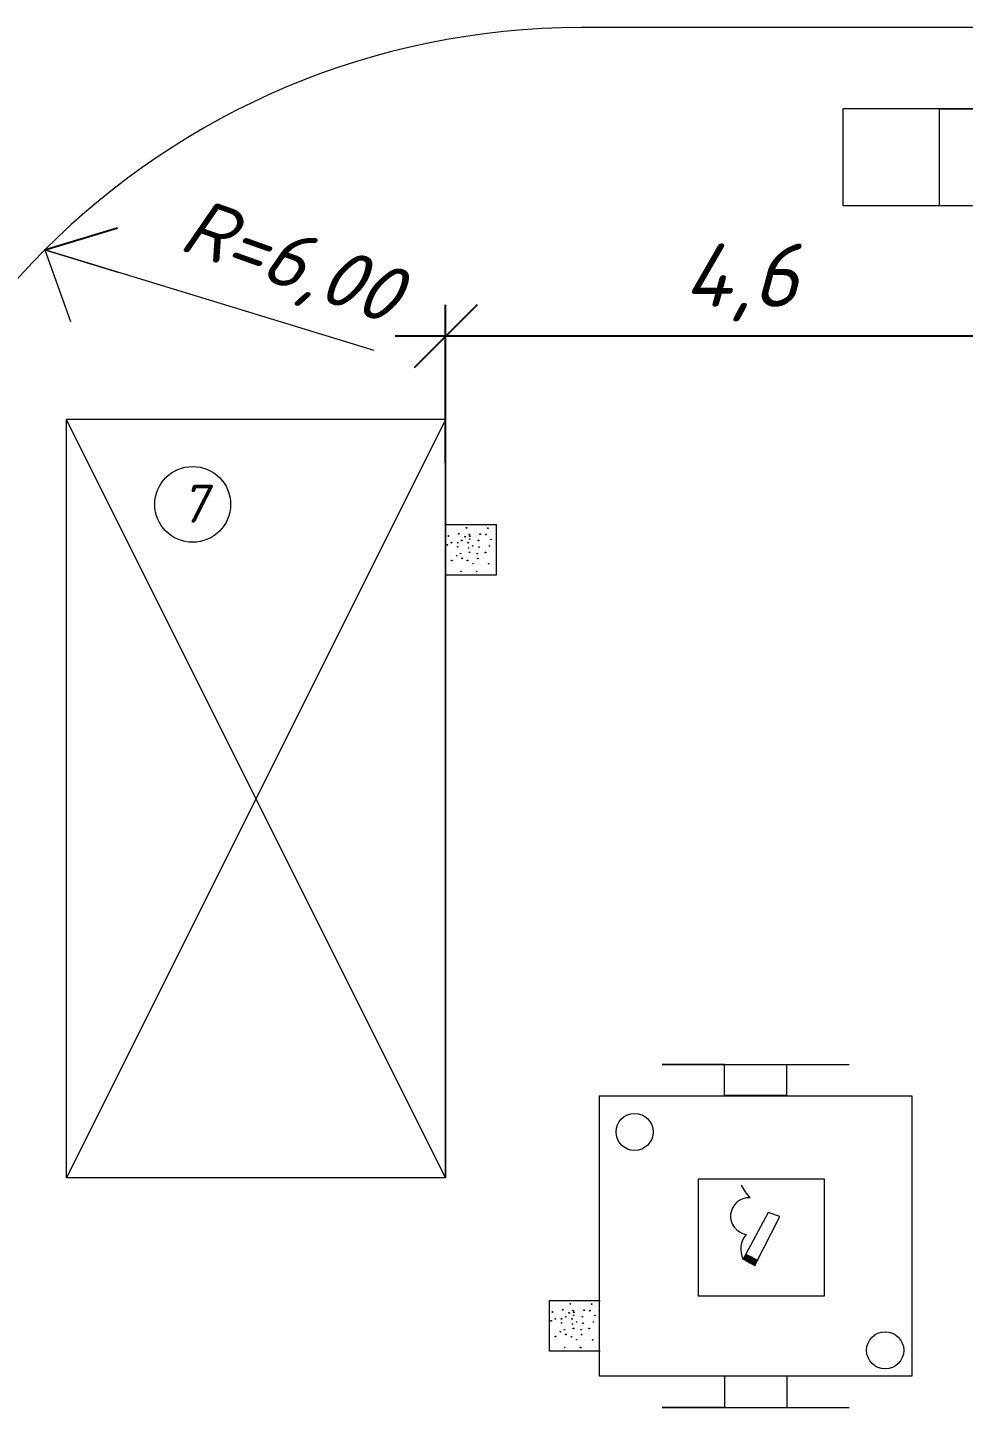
# Model space of a CAD drawing. Header units: millimetres. Extents: x 27137 to 30937, y -4667 to -569.
# Drawn here: x 30441.3 to 30478.3, y -4007.9 to -3953.3 of the extents above; entities that cross this region are included whole.
import ezdxf

# ---------------------------------------------------------------- set-up
doc = ezdxf.new("R2010")
doc.units = ezdxf.units.MM
doc.header["$LTSCALE"] = 0.4
doc.styles.add('Isocpeur', font='isocpeui.ttf', dxfattribs={"height": 2.5})
doc.styles.get("Standard").update_dxf_attribs({"font": 'isocpeui.ttf', "height": 2.5})
doc.dimstyles.new('06', dxfattribs={"dimtxt": 2.5, "dimasz": 2.5, "dimexe": 1.25, "dimexo": 0.625, "dimtad": 1, "dimdec": 0, "dimlfac": 200, "dimtxsty": 'Standard', "dimblk": 'OBLIQUE', "dimcen": 2.5, "dimdle": 2, "dimadec": 0, "dimazin": 0, "dimtfac": 1, "dimtdec": 0, "dimtmove": 0, "dimatfit": 3, "dimldrblk": 'OBLIQUE', "dimfxl": 1, "dimarcsym": 0})

# ---------------------------------------------------------------- blocks, each defined once
blk = doc.blocks.new('_Oblique')
at = {"color": 0, "linetype": 'ByBlock', "lineweight": -2}
blk.add_line((-0.5, -0.5), (0.5, 0.5), dxfattribs=at)
blk = doc.blocks.new('*D331')
at = {"color": 0, "lineweight": -2, "transparency": 16777216}
for p, q in [((30457.807, -3970.501), (30457.807, -3964.228)), ((30481.148, -3970.501), (30481.148, -3964.228)), ((30483.148, -3965.478), (30455.807, -3965.478))]:
    blk.add_line(p, q, dxfattribs=at)
at = {"layer": 'Defpoints', "color": 0, "transparency": 16777216}
for p in [(30457.807, -3965.478), (30457.807, -3971.126), (30481.148, -3971.126)]:
    blk.add_point(p, dxfattribs=at)
at = {"color": 0, "lineweight": -2, "transparency": 16777216, "xscale": 2.5, "yscale": 2.5, "zscale": 2.5, "rotation": 180}
blk.add_blockref('_Oblique', (30457.807, -3965.478), dxfattribs=at)
at = {"color": 0, "lineweight": -2, "transparency": 16777216, "xscale": 2.5, "yscale": 2.5, "zscale": 2.5}
blk.add_blockref('_Oblique', (30481.148, -3965.478), dxfattribs=at)
at = {"color": 0, "lineweight": 15, "transparency": 16777216, "insert": (30469.478, -3963.353), "char_height": 2.5, "attachment_point": 5, "style": 'Isocpeur'}
blk.add_mtext('4,6', dxfattribs=at)

msp = doc.modelspace()

# ---------------------------------------------------------------- linework, layer by layer
at = {"lineweight": 15}
for p, q in [((30563.6046, -3953.2645), (30463.1686, -3953.2667)), ((30484.9847, -3956.4764), (30473.5159, -3956.4764)), ((30473.5159, -3956.4764), (30473.5159, -3960.2994)), ((30477.3389, -3960.2994), (30477.3389, -3956.4764)), ((30477.3389, -3956.4764), (30481.1618, -3956.4764)), ((30473.5159, -3960.2994), (30477.3389, -3960.2994)), ((30473.5159, -3960.2994), (30477.3389, -3960.2994)), ((30477.3389, -3960.2994), (30481.1618, -3960.2994)), ((30441.9554, -3962.0535), (30444.84, -3962.9433)), ((30441.9554, -3962.0535), (30442.9743, -3964.895)), ((30442.8072, -3998.7741), (30442.8072, -3968.7741)), ((30457.8072, -3968.7741), (30442.8072, -3968.7741)), ((30442.8072, -3998.7741), (30442.8072, -3968.7741)), ((30457.8072, -3968.7741), (30442.8072, -3968.7741)), ((30457.8072, -3968.7741), (30442.8072, -3998.7741)), ((30457.8072, -3998.7741), (30442.8072, -3968.7741)), ((30457.8072, -3998.7741), (30457.8072, -3968.7741)), ((30457.8072, -3968.7741), (30457.8072, -3998.7741)), ((30457.8072, -3998.7741), (30457.8072, -3968.7741)), ((30457.8072, -3998.7741), (30457.8072, -3968.7741)), ((30457.8072, -3974.927), (30457.8072, -3972.927)), ((30457.8072, -3972.927), (30459.8072, -3972.927)), ((30459.8072, -3974.927), (30457.8072, -3974.927)), ((30468.8345, -3994.2899), (30466.3672, -3994.2899)), ((30466.3672, -3994.2899), (30471.3019, -3994.2899)), ((30468.8345, -3995.5236), (30468.8345, -3994.2899)), ((30471.3019, -3995.5236), (30471.3019, -3994.2899)), ((30471.3019, -3994.2899), (30473.7692, -3994.2899)), ((30463.8998, -4006.6266), (30463.8998, -3995.5236)), ((30463.916, -3995.5268), (30476.2527, -3995.5268)), ((30471.3019, -3995.5236), (30468.8345, -3995.5236)), ((30476.2527, -3995.5268), (30476.2527, -4006.6298)), ((30457.8072, -3998.7741), (30442.8072, -3998.7741)), ((30457.8072, -3998.7741), (30442.8072, -3998.7741)), ((30470.5621, -4000.1498), (30469.5743, -4002.0004)), ((30471.0251, -4000.304), (30470.5621, -4000.1498)), ((30470.0373, -4002.2472), (30471.0251, -4000.304)), ((30469.6859, -4001.7913), (30470.1441, -4002.037)), ((30469.5743, -4002.0004), (30469.5743, -4002.0004)), ((30469.5743, -4002.0004), (30470.0373, -4002.2472)), ((30461.915, -4005.6345), (30461.915, -4003.6345)), ((30461.915, -4003.6345), (30463.915, -4003.6345)), ((30463.915, -4005.6345), (30461.915, -4005.6345)), ((30476.2527, -4006.6298), (30463.8998, -4006.6266)), ((30468.8345, -4006.6266), (30468.8345, -4007.8603)), ((30471.3019, -4006.6266), (30471.3019, -4007.8603)), ((30468.8345, -4007.8603), (30466.3672, -4007.8603)), ((30466.3672, -4007.8603), (30471.3019, -4007.8603)), ((30471.3019, -4007.8603), (30473.7692, -4007.8603))]:
    msp.add_line(p, q, dxfattribs=at)
at = {"ltscale": 0.5}
msp.add_line((30441.9554, -3962.0535), (30444.8331, -3961.1921), dxfattribs=at)
at = {"lineweight": 15, "ltscale": 0.5}
for p, q in [((30454.9754, -3966.0381), (30441.9554, -3962.0535)), ((30459.8072, -3972.927), (30459.8072, -3974.927))]:
    msp.add_line(p, q, dxfattribs=at)
at = {"lineweight": 15}
msp.add_lwpolyline([(30472.7912, -3998.8319), (30467.7935, -3998.8319), (30467.7935, -4003.4511), (30472.7912, -4003.4511)], close=True, dxfattribs=at)
for centre, radius in [((30447.802, -3972.1304), 1.5), ((30457.9237, -3973.3792), 0.0157), ((30458.3326, -3973.2954), 0.0157), ((30458.5841, -3973.4087), 0.0157), ((30458.6313, -3973.0577), 0.0157), ((30458.7466, -3973.3241), 0.0157), ((30458.7677, -3973.3897), 0.0157), ((30459.1766, -3973.3059), 0.0157), ((30459.4058, -3973.3241), 0.0157), ((30459.4753, -3973.0682), 0.0157), ((30457.8765, -3973.7302), 0.0157), ((30458.039, -3973.6456), 0.0157), ((30458.2854, -3973.6464), 0.0157), ((30458.2854, -3973.8088), 0.0105), ((30458.4479, -3973.5617), 0.0157), ((30458.6981, -3973.6456), 0.0157), ((30458.7152, -3973.8559), 0.0105), ((30458.7571, -3974.0269), 0.0157), ((30458.7624, -3973.5049), 0.0105), ((30458.8778, -3973.7713), 0.0105), ((30459.107, -3973.5617), 0.0157), ((30459.1294, -3973.8193), 0.0105), ((30459.381, -3974.0321), 0.0157), ((30459.5369, -3973.7713), 0.0105), ((30459.6064, -3973.5154), 0.0105), ((30458.0495, -3974.3484), 0.0157), ((30458.2382, -3974.1598), 0.0105), ((30458.4007, -3974.0751), 0.0105), ((30458.4584, -3974.2646), 0.0157), ((30458.6733, -3974.3536), 0.0157), ((30458.8882, -3974.4741), 0.0105), ((30459.0598, -3974.0751), 0.0105), ((30459.0822, -3974.2698), 0.0157), ((30459.5121, -3974.4793), 0.0105), ((30458.4112, -3974.778), 0.0105), ((30459.035, -3974.7832), 0.0105), ((30465.2815, -3996.9592), 0.7344), ((30462.4404, -4004.0028), 0.0157), ((30462.7391, -4003.7652), 0.0157), ((30462.8545, -4004.0315), 0.0157), ((30463.2844, -4004.0133), 0.0157), ((30463.5136, -4004.0315), 0.0157), ((30463.5831, -4003.7756), 0.0157), ((30461.9843, -4004.4376), 0.0157), ((30462.0315, -4004.0866), 0.0157), ((30462.1468, -4004.353), 0.0157), ((30462.3932, -4004.3538), 0.0157), ((30462.3932, -4004.5162), 0.0105), ((30462.5557, -4004.2692), 0.0157), ((30462.6919, -4004.1162), 0.0157), ((30462.8059, -4004.353), 0.0157), ((30462.8231, -4004.5634), 0.0105), ((30462.8755, -4004.0971), 0.0157), ((30462.8702, -4004.2124), 0.0105), ((30462.9856, -4004.4787), 0.0105), ((30463.2148, -4004.2692), 0.0157), ((30463.2372, -4004.5267), 0.0105), ((30463.6447, -4004.4787), 0.0105), ((30463.7142, -4004.2228), 0.0105), ((30462.1573, -4005.0558), 0.0157), ((30462.346, -4004.8672), 0.0105), ((30462.5085, -4004.7826), 0.0105), ((30462.5662, -4004.972), 0.0157), ((30462.7811, -4005.061), 0.0157), ((30462.8649, -4004.7343), 0.0157), ((30463.1677, -4004.7826), 0.0105), ((30463.19, -4004.9772), 0.0157), ((30463.4888, -4004.7396), 0.0157), ((30475.1933, -4005.6004), 0.7344), ((30462.519, -4005.4854), 0.0105), ((30462.9961, -4005.1815), 0.0105), ((30463.1428, -4005.4906), 0.0105), ((30463.6199, -4005.1868), 0.0105)]:
    msp.add_circle(centre, radius, dxfattribs=at)
for centre, radius, start, end in [((30463.1686, -3983.2667), 30, 90, 180), ((30472.5763, -3997.2816), 3.5651, 210.14462, 219.87557), ((30469.8051, -4000.2944), 0.728, 87.23502, 260.96892), ((30470.4008, -4001.5976), 0.9194, 140.54866, 205.98129)]:
    msp.add_arc(centre, radius, start, end, dxfattribs=at)
for p in [(30469.6768, -4001.8528), (30469.6843, -4001.8483), (30469.7, -4001.8475), (30469.7023, -4001.8363), (30469.7112, -4001.8236), (30469.7142, -4001.8281), (30469.7247, -4001.8401), (30469.7325, -4001.8659), (30469.7374, -4001.8543), (30469.7576, -4001.846), (30469.7651, -4001.8617), (30469.5743, -4002.0004), (30469.6223, -4001.9939), (30469.6327, -4001.9514), (30469.641, -4001.985), (30469.6432, -4001.9999), (30469.6432, -4002.0164), (30469.6596, -4001.9155), (30469.6709, -4001.8796), (30469.6761, -4002.0149), (30469.6776, -4001.9506), (30469.6798, -4001.9192), (30469.6841, -4001.9929), (30469.6881, -4002.0425), (30469.6925, -4001.8819), (30469.6992, -4001.9747), (30469.7053, -4001.9461), (30469.7082, -4001.9939), (30469.7083, -4001.9233), (30469.7269, -4002.0074), (30469.7284, -4002.041), (30469.7295, -4001.884), (30469.7295, -4001.9112), (30469.7307, -4001.926), (30469.7307, -4002.0477), (30469.7344, -4001.9514), (30469.7352, -4002.0313), (30469.7359, -4001.9148), (30469.7374, -4002.0141), (30469.7396, -4001.8752), (30469.7486, -4001.9439), (30469.7509, -4001.991), (30469.7523, -4001.982), (30469.7553, -4002.0746), (30469.7567, -4002.0292), (30469.7598, -4001.8722), (30469.7643, -4001.9581), (30469.7643, -4001.9768), (30469.7688, -4001.8983), (30469.7688, -4001.9431), (30469.771, -4001.8789), (30469.7718, -4002.0664), (30469.7749, -4001.9445), (30469.7749, -4001.9536), (30469.777, -4001.8856), (30469.7785, -4001.97), (30469.7838, -4002.0574), (30469.7867, -4002.0612), (30469.79, -4002.002), (30469.7905, -4002.0201), (30469.7927, -4002.0515), (30469.7931, -4001.9203), (30469.7935, -4001.8976), (30469.7935, -4001.9962), (30469.7965, -4001.9215), (30469.8039, -4002.0701), (30469.8047, -4001.9596), (30469.8052, -4002.0322), (30469.8054, -4002.0813), (30469.8058, -4002.1238), (30469.8077, -4002.097), (30469.8092, -4001.8796), (30469.8099, -4001.9611), (30469.8099, -4002.0813), (30469.8107, -4001.8953), (30469.8122, -4001.8729), (30469.8137, -4001.9036), (30469.8219, -4002.1165), (30469.8226, -4001.9947), (30469.8226, -4002.0843), (30469.8241, -4001.9267), (30469.8249, -4002.0096), (30469.8249, -4002.032), (30469.8271, -4001.9028), (30469.8271, -4002.0477), (30469.8316, -4001.976), (30469.8353, -4001.9969), (30469.8368, -4001.9387), (30469.8376, -4001.9947), (30469.8383, -4002.0104), (30469.8406, -4002.0552), (30469.8413, -4001.9521), (30469.8413, -4002.0791), (30469.8451, -4001.9947), (30469.848, -4001.9393), (30469.8495, -4002.0507), (30469.8536, -4001.9989), (30469.854, -4002.0328), (30469.854, -4002.1247), (30469.8548, -4001.9088), (30469.857, -4001.9267), (30469.8608, -4001.9222), (30469.8645, -4002.0388), (30469.8657, -4002.1017), (30469.869, -4002.1187), (30469.8697, -4002.0119), (30469.875, -4001.9333), (30469.8838, -4001.9868), (30469.8922, -4002.0223), (30469.8929, -4002.0534), (30469.8929, -4002.1169), (30469.8936, -4001.949), (30469.8944, -4001.991), (30469.8981, -4002.1344), (30469.8989, -4002.0866), (30469.8989, -4002.1546), (30469.8996, -4001.985), (30469.9026, -4002.0836), (30469.9034, -4002.0739), (30469.9079, -4002.05), (30469.9093, -4002.0231), (30469.9101, -4001.9334), (30469.9123, -4002.1538), (30469.9138, -4001.9514), (30469.915, -4001.9141), (30469.915, -4001.9141), (30469.9183, -4001.9925), (30469.9213, -4002.1553), (30469.925, -4002.1643), (30469.9273, -4001.9751), (30469.928, -4002.0208), (30469.9288, -4002.0634), (30469.931, -4002.0186), (30469.9333, -4002.0119), (30469.9355, -4002.1277), (30469.9383, -4002.0473), (30469.943, -4002.1239), (30469.9437, -4002.1598), (30469.9444, -4002.0836), (30469.9444, -4002.1138), (30469.9452, -4001.9826), (30469.9497, -4001.9977), (30469.9602, -4002.1359), (30469.9609, -4002.047), (30469.9624, -4002.0926), (30469.9639, -4002.1829), (30469.9647, -4001.9588), (30469.9655, -4002.129), (30469.9655, -4002.1592), (30469.9669, -4002.0993), (30469.9692, -4002.0515), (30469.9707, -4002.044), (30469.9716, -4002.129), (30469.9774, -4002.0649), (30469.9781, -4002.0686), (30469.9789, -4002.1844), (30469.9819, -4001.985), (30469.9837, -4002.1652), (30469.9849, -4002.038), (30469.9864, -4002.0328), (30469.9871, -4001.9984), (30469.9928, -4002.141), (30469.9931, -4002.0298), (30469.9931, -4002.2024), (30469.9953, -4002.1299), (30469.9961, -4002.171), (30469.9968, -4002.1239), (30469.9976, -4002.0657), (30470.005, -4002.0433), (30470.0079, -4002.0775), (30470.0103, -4002.0043), (30470.011, -4002.1023), (30470.014, -4002.0574), (30470.0163, -4002.1889), (30470.02, -4002.0775), (30470.0215, -4002.0208), (30470.0215, -4002.2151), (30470.023, -4002.1199), (30470.0261, -4002.141), (30470.0267, -4002.1015), (30470.0267, -4002.2143), (30470.0291, -4002.141), (30470.0335, -4002.2046), (30470.0335, -4002.2203), (30470.0372, -4002.0246), (30470.0373, -4002.2472), (30470.0373, -4002.2472), (30470.0387, -4002.1979), (30470.0402, -4001.9992), (30470.0424, -4002.0642), (30470.0499, -4002.038), (30470.0503, -4002.1169), (30470.0514, -4002.1717), (30470.0593, -4002.0806), (30470.0626, -4002.1568), (30470.0641, -4002.1314), (30470.0654, -4002.0624), (30470.0656, -4002.023), (30470.0791, -4002.1284), (30470.0858, -4002.0409), (30470.088, -4002.032), (30470.088, -4002.1008), (30470.0903, -4002.0881), (30470.091, -4002.1105), (30470.0925, -4002.067), (30470.0925, -4002.0872), (30470.1022, -4002.0821), (30470.106, -4002.0418), (30470.1187, -4002.0619), (30470.1194, -4002.053), (30470.1441, -4002.037)]:
    msp.add_point(p, dxfattribs=at)

# ---------------------------------------------------------------- texts
at = {"lineweight": 15, "insert": (30456.2844, -3962.8863), "char_height": 2.25, "attachment_point": 3, "rotation": 340.34306, "style": 'Isocpeur'}
msp.add_mtext_dynamic_manual_height_columns('R=6,00', width=15.592034, gutter_width=12.5, heights=[0], dxfattribs=at)
at = {"lineweight": 15, "insert": (30447.3076, -3971.3552), "char_height": 1.5, "attachment_point": 1, "style": 'Isocpeur'}
msp.add_mtext_dynamic_manual_height_columns('7', width=1.525272, gutter_width=12.5, heights=[0], dxfattribs=at)

# ---------------------------------------------------------------- dimensions: what is measured, and where the dimension line sits
at = {"lineweight": 15}
dim = msp.add_aligned_dim(p1=(30481.1482, -3971.1256), p2=(30457.8072, -3971.1256), distance=-5.6477, text='4,6', dimstyle='06', override={"dimtxsty": 'Isocpeur'}, dxfattribs=at)
dim.commit()
dim.dimension.update_dxf_attribs({"geometry": '*D331', "text_midpoint": (30469.4777, -3963.3529)})

doc.saveas('drawing.dxf')
